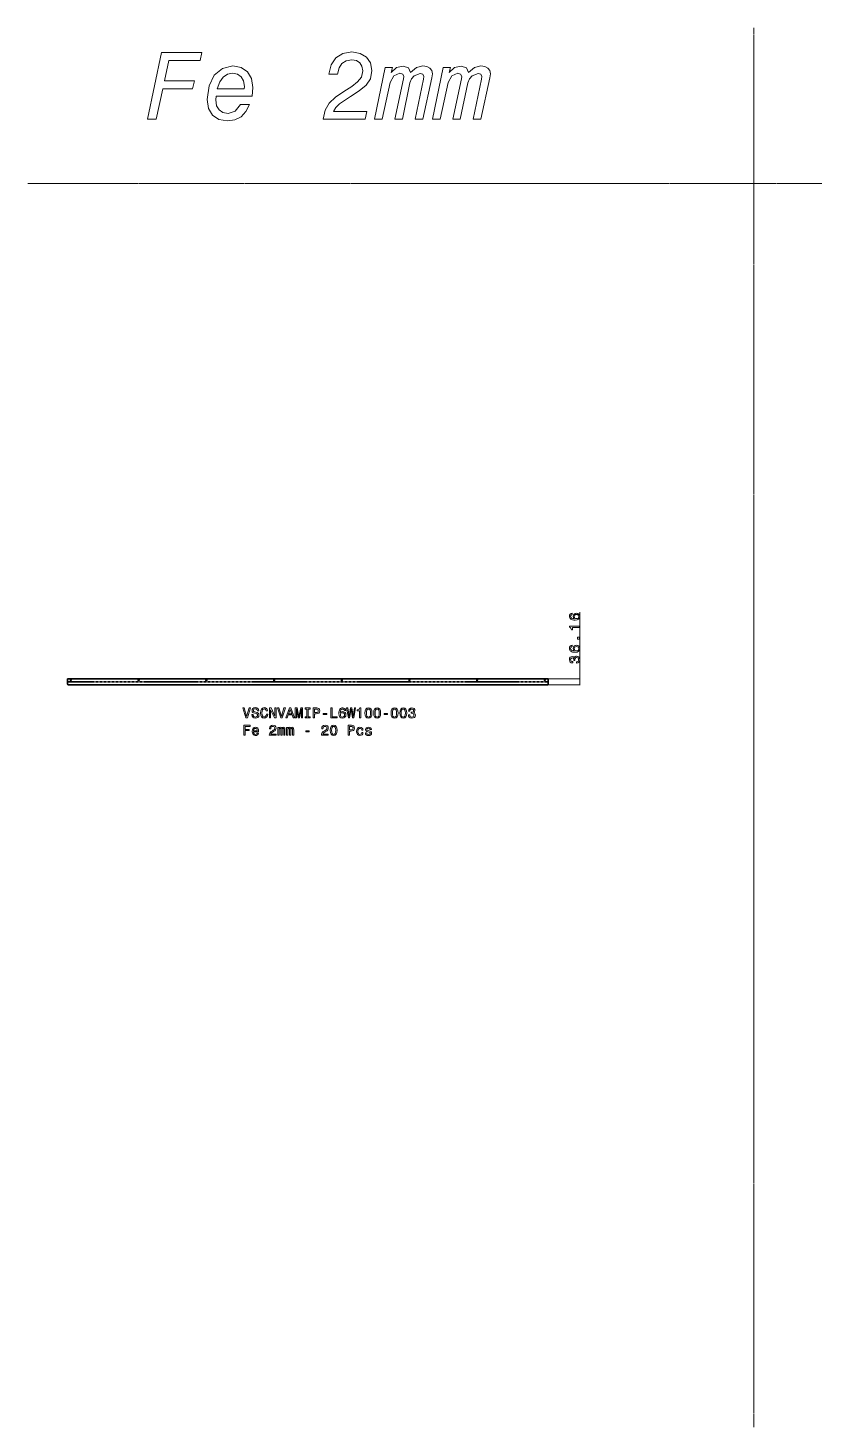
# Model space of a CAD drawing. Extents: x 5682 to 24487, y -4343 to 4272.
# Drawn here: x 5682 to 10383, y -4138 to 4232 of the extents above; entities that cross this region are included whole.
import ezdxf

# ---------------------------------------------------------------- set-up
doc = ezdxf.new("R2010")
doc.units = 0
doc.linetypes.add('AXES', pattern=[24, 15, -3, 3, -3])
doc.linetypes.add('PHANTOM', pattern=[20, 10, -2, 2, -2, 2, -2])

msp = doc.modelspace()

# ---------------------------------------------------------------- linework, layer by layer
at = {"color": 7, "linetype": 'PHANTOM', "lineweight": 13}
for p, q in [((10023.673828, 4231.646484), (10023.673828, -4138.239746)), ((5681.879395, 3301.330566), (24487.339844, 3301.330566))]:
    msp.add_line(p, q, dxfattribs=at)
at = {"color": 7, "lineweight": 13}
for p, q in [((8982.859375, 302.679443), (8982.859375, 735.883789)), ((8792.741211, 338.842865), (8984.859375, 338.842865)), ((8792.741211, 302.679443), (8984.859375, 302.679443))]:
    msp.add_line(p, q, dxfattribs=at)
at = {"color": 7, "lineweight": 35}
for p, q in [((5918.741211, 335.842865), (5918.741211, 305.679443)), ((8790.741211, 338.842865), (5921.741211, 338.842865)), ((8793.741211, 305.679443), (8793.741211, 335.842865)), ((8790.741211, 302.679443), (5921.741211, 302.679443))]:
    msp.add_line(p, q, dxfattribs=at)
at = {"color": 1, "linetype": 'AXES', "lineweight": 35}
msp.add_line((5918.741211, 320.761139), (8793.741211, 320.761139), dxfattribs=at)
at = {"color": 7, "lineweight": 13}
for points in [[(6396.115234, 3685.755371), (6449.064941, 3685.755371), (6487.625977, 3867.625977), (6666.618652, 3867.625977), (6676.978516, 3915.971191), (6497.98584, 3915.971191), (6523.884766, 4037.410156), (6710.935059, 4037.410156), (6721.294922, 4085.179932), (6481.294922, 4085.179932)], [(7447.050293, 3685.755371), (7699.136719, 3685.755371), (7708.345215, 3731.2229), (7508.632813, 3731.2229), (7523.021484, 3755.395752), (7546.042969, 3777.266113), (7611.079102, 3821.582764), (7663.453125, 3854.964111), (7704.316406, 3888.920898), (7730.21582, 3927.481934), (7739.424316, 3977.553955), (7730.791504, 4022.446045), (7706.618652, 4056.978516), (7668.632813, 4079.424316), (7619.136719, 4088.057617), (7564.460449, 4078.848877), (7523.021484, 4052.949707), (7494.820313, 4011.510742), (7480.431641, 3954.532227), (7533.957031, 3954.532227), (7543.165527, 3992.518066), (7559.855957, 4019.568359), (7585.179688, 4035.68335), (7619.711914, 4041.438965), (7646.187012, 4036.834473), (7666.331055, 4023.597168), (7679.568359, 4002.877686), (7684.172852, 3975.827393), (7676.115234, 3937.841797), (7653.668945, 3908.489258), (7618.561035, 3881.438721), (7571.367188, 3851.510742), (7521.294922, 3817.553955), (7483.884766, 3782.446045), (7458.561035, 3740.431641)], [(6806.474609, 3823.884766), (7022.87793, 3823.884766), (7026.90625, 3875.68335), (7018.273438, 3929.208496), (6994.100586, 3970.072021), (6956.115234, 3995.971191), (6906.618652, 4005.179932), (6844.460449, 3990.21582), (6796.115234, 3949.352539), (6765.036133, 3885.467529), (6754.100586, 3803.165527), (6762.158203, 3749.064697), (6785.755371, 3709.352539), (6823.165527, 3684.604248), (6874.388672, 3675.971191), (6918.705078, 3682.877686), (6956.115234, 3700.719482), (6985.467773, 3731.798584), (7007.337891, 3774.388428), (6953.812988, 3774.388428), (6921.583008, 3733.525146), (6879.568359, 3720.287842), (6847.913574, 3725.467529), (6824.89209, 3741.00708), (6809.928223, 3766.330811), (6804.748047, 3800.863281)], [(6813.957031, 3867.625977), (6828.920898, 3908.489258), (6849.640137, 3937.841797), (6874.963867, 3955.10791), (6905.467773, 3961.438965), (6934.820313, 3955.68335), (6957.266113, 3940.143799), (6971.079102, 3914.820068), (6976.258789, 3881.438721), (6975.683594, 3867.625977)], [(7818.848633, 3994.820068), (7754.388672, 3685.755371), (7801.007324, 3685.755371), (7848.201172, 3905.611572), (7870.647461, 3944.748291), (7906.90625, 3960.863281), (7923.021484, 3955.10791), (7929.352539, 3940.719482), (7927.625977, 3927.481934), (7876.402832, 3685.755371), (7921.294922, 3685.755371), (7966.762695, 3902.733887), (7975.971191, 3927.481934), (7991.510742, 3945.32373), (8027.769531, 3960.287842), (8043.884766, 3955.10791), (8050.21582, 3941.294922), (8047.913574, 3926.330811), (7997.266113, 3685.755371), (8044.460449, 3685.755371), (8097.985352, 3934.388428), (8100.863281, 3957.410156), (8096.834473, 3976.402832), (8085.899414, 3991.366943), (8068.057617, 4001.151123), (8044.460449, 4004.604248), (8005.32373, 3994.244629), (7969.640137, 3964.89209), (7969.640137, 3966.043213), (7957.553711, 3993.668945), (7925.899414, 4004.028809), (7886.187012, 3994.244629), (7854.532227, 3964.316406), (7862.589844, 3994.820068)], [(8165.32373, 3994.820068), (8100.863281, 3685.755371), (8147.481934, 3685.755371), (8194.675781, 3905.611572), (8217.12207, 3944.748291), (8253.380859, 3960.863281), (8269.496094, 3955.10791), (8275.827148, 3940.719482), (8274.100586, 3927.481934), (8222.87793, 3685.755371), (8267.769531, 3685.755371), (8313.237305, 3902.733887), (8322.446289, 3927.481934), (8337.985352, 3945.32373), (8374.244141, 3960.287842), (8390.359375, 3955.10791), (8396.69043, 3941.294922), (8394.388672, 3926.330811), (8343.741211, 3685.755371), (8390.935547, 3685.755371), (8444.460938, 3934.388428), (8447.337891, 3957.410156), (8443.30957, 3976.402832), (8432.374023, 3991.366943), (8414.532227, 4001.151123), (8390.935547, 4004.604248), (8351.798828, 3994.244629), (8316.115234, 3964.89209), (8316.115234, 3966.043213), (8304.029297, 3993.668945), (8272.374023, 4004.028809), (8232.662109, 3994.244629), (8201.006836, 3964.316406), (8209.064453, 3994.820068)], [(8937.026367, 730.609985), (8930.023438, 728.967346), (8924.835938, 725.16333), (8921.550781, 719.284363), (8920.426758, 711.67627), (8921.032227, 706.575439), (8922.674805, 702.166199), (8925.354492, 698.275757), (8929.15918, 694.990417), (8933.914063, 692.396729), (8939.706055, 690.494751), (8946.536133, 689.284363), (8954.230469, 688.938538), (8966.507813, 690.321838), (8975.412109, 694.558105), (8980.772461, 701.388123), (8982.587891, 710.725281), (8981.032227, 719.11145), (8976.96875, 725.509155), (8970.571289, 729.658997), (8962.444336, 731.128784), (8954.230469, 729.658997), (8947.919922, 725.682068), (8943.942383, 719.543701), (8942.55957, 711.935669), (8944.288086, 703.722412), (8949.216797, 697.584106), (8939.706055, 698.880859), (8932.875977, 701.647461), (8928.813477, 705.883789), (8927.429688, 711.762756), (8928.121094, 716.08551), (8929.936523, 719.37085), (8932.962891, 721.532227), (8937.026367, 722.656128)], [(8962.530273, 722.742554), (8967.977539, 721.791565), (8972.126953, 719.37085), (8974.893555, 715.480347), (8975.757813, 710.638794), (8974.893555, 705.537964), (8972.213867, 701.647461), (8968.063477, 699.140259), (8962.617188, 698.362183), (8957.256836, 699.226685), (8953.193359, 701.647461), (8950.599609, 705.62439), (8949.648438, 710.984619), (8950.599609, 715.653198), (8953.107422, 719.37085), (8957.169922, 721.791565)], [(8980.859375, 644.258423), (8980.859375, 652.125854), (8920.426758, 652.125854), (8920.426758, 646.246887), (8925.700195, 644.690674), (8929.245117, 641.578308), (8931.320313, 636.823242), (8932.011719, 630.252686), (8938.150391, 630.252686), (8938.150391, 644.258423)], [(8980.859375, 575.803101), (8980.859375, 587.733887), (8967.977539, 587.733887), (8967.977539, 575.803101)], [(8937.026367, 538.47168), (8930.023438, 536.828979), (8924.835938, 533.024963), (8921.550781, 527.145996), (8920.426758, 519.537964), (8921.032227, 514.437073), (8922.674805, 510.027863), (8925.354492, 506.13736), (8929.15918, 502.852051), (8933.914063, 500.258423), (8939.706055, 498.356384), (8946.536133, 497.145996), (8954.230469, 496.800171), (8966.507813, 498.183472), (8975.412109, 502.4198), (8980.772461, 509.249756), (8982.587891, 518.586914), (8981.032227, 526.973083), (8976.96875, 533.370789), (8970.571289, 537.52063), (8962.444336, 538.990356), (8954.230469, 537.52063), (8947.919922, 533.543701), (8943.942383, 527.405396), (8942.55957, 519.797302), (8944.288086, 511.584045), (8949.216797, 505.44574), (8939.706055, 506.742554), (8932.875977, 509.509125), (8928.813477, 513.745422), (8927.429688, 519.62439), (8928.121094, 523.947144), (8929.936523, 527.232483), (8932.962891, 529.39386), (8937.026367, 530.517761)], [(8962.530273, 530.604248), (8967.977539, 529.653198), (8972.126953, 527.232483), (8974.893555, 523.34198), (8975.757813, 518.500488), (8974.893555, 513.399597), (8972.213867, 509.509125), (8968.063477, 507.001923), (8962.617188, 506.223816), (8957.256836, 507.088379), (8953.193359, 509.509125), (8950.599609, 513.486084), (8949.648438, 518.846313), (8950.599609, 523.514893), (8953.107422, 527.232483), (8957.169922, 529.653198)], [(8962.011719, 431.889526), (8962.617188, 431.889526), (8970.916992, 433.272827), (8977.141602, 437.336212), (8981.118164, 443.733887), (8982.587891, 452.206543), (8981.118164, 461.197876), (8977.314453, 467.941406), (8971.262695, 472.26416), (8963.481445, 473.820374), (8958.380859, 473.128723), (8954.230469, 471.226685), (8951.032227, 468.114319), (8948.697266, 463.964447), (8944.029297, 469.584045), (8936.59375, 471.57251), (8929.850586, 470.275696), (8924.75, 466.558105), (8921.550781, 460.506226), (8920.426758, 452.206543), (8921.810547, 444.425537), (8925.614258, 438.460144), (8931.666016, 434.569641), (8939.706055, 433.272827), (8940.311523, 433.272827), (8940.311523, 440.967346), (8934.77832, 441.658997), (8930.801758, 443.906799), (8928.380859, 447.537933), (8927.516602, 452.638794), (8928.208008, 457.13446), (8930.023438, 460.4198), (8932.962891, 462.408264), (8936.939453, 463.18634), (8941.175781, 462.408264), (8944.029297, 460.333313), (8945.757813, 456.702209), (8946.277344, 451.774231), (8946.19043, 448.402496), (8953.020508, 448.402496), (8952.847656, 452.638794), (8953.625977, 458.08551), (8955.700195, 462.148895), (8959.072266, 464.569641), (8963.481445, 465.434204), (8968.496094, 464.483185), (8972.213867, 461.975983), (8974.547852, 457.999023), (8975.326172, 452.725281), (8974.461914, 447.278564), (8971.868164, 443.301636), (8967.717773, 440.794434), (8962.011719, 439.843414)], [(7004.779785, 163.968307), (6989.736328, 112.873207), (6974.260742, 163.968307), (6966.047852, 163.968307), (6985.413574, 103.881851), (6994.059082, 103.881851), (7012.992676, 163.968307)], [(7028.122559, 123.680122), (7020.255371, 123.680122), (7021.984375, 114.515854), (7026.307129, 107.772339), (7032.963867, 103.708939), (7041.955566, 102.239197), (7050.860352, 103.622482), (7057.517578, 107.426521), (7061.753906, 113.391937), (7063.310059, 121.259369), (7062.013184, 128.348709), (7058.381836, 132.930847), (7052.50293, 135.956787), (7044.635742, 138.20462), (7037.89209, 139.84726), (7033.48291, 141.749283), (7030.975586, 144.515854), (7030.197754, 148.838623), (7030.975586, 152.729111), (7033.223633, 155.668594), (7036.681641, 157.657074), (7041.436523, 158.348709), (7046.27832, 157.484161), (7050.082031, 155.149857), (7052.589355, 151.259369), (7053.799805, 145.985596), (7061.66748, 145.985596), (7061.66748, 146.158508), (7060.28418, 154.285309), (7056.220703, 160.337189), (7049.822754, 164.14122), (7041.177246, 165.438049), (7033.396484, 164.14122), (7027.344727, 160.510101), (7023.454102, 154.890503), (7022.070801, 147.62825), (7023.194824, 141.144104), (7026.47998, 136.734879), (7031.66748, 133.795395), (7038.756836, 131.547562), (7045.759277, 129.559082), (7051.033203, 127.657066), (7054.231934, 124.890495), (7055.355957, 120.394821), (7054.318359, 115.812683), (7051.638672, 112.354477), (7047.575195, 110.193092), (7042.30127, 109.50145), (7036.422363, 110.452454), (7031.926758, 113.219025), (7029.07373, 117.714706)], [(7107.834473, 126.187325), (7106.105469, 118.925079), (7103.252441, 113.737762), (7099.275391, 110.53891), (7094.606934, 109.50145), (7088.987305, 111.05764), (7084.578125, 115.726234), (7081.638672, 123.334305), (7080.6875, 133.881851), (7081.638672, 144.342941), (7084.491699, 152.037476), (7088.900879, 156.706055), (7094.606934, 158.348709), (7098.756836, 157.484161), (7102.30127, 155.063416), (7105.067871, 151.172913), (7106.969727, 145.812683), (7115.183105, 145.812683), (7112.589355, 154.02594), (7108.09375, 160.250732), (7101.955566, 164.14122), (7094.606934, 165.524506), (7085.442383, 163.363113), (7078.439453, 157.311249), (7073.943848, 147.368881), (7072.387695, 133.881851), (7073.943848, 120.394821), (7078.439453, 110.452454), (7085.442383, 104.314125), (7094.606934, 102.239197), (7102.646973, 103.881851), (7109.131348, 108.463982), (7113.713379, 115.985596), (7116.134277, 126.187325)], [(7126.163086, 103.881851), (7133.338867, 103.881851), (7133.338867, 153.074936), (7156.335938, 103.881851), (7165.586426, 103.881851), (7165.586426, 163.881851), (7158.324219, 163.881851), (7158.324219, 114.688766), (7135.586426, 163.881851), (7126.163086, 163.881851)], [(7212.963867, 163.968307), (7197.920898, 112.873207), (7182.445313, 163.968307), (7174.231934, 163.968307), (7193.598145, 103.881851), (7202.243652, 103.881851), (7221.177246, 163.968307)], [(7223.68457, 103.881851), (7231.638672, 103.881851), (7237.949707, 121.518738), (7261.897949, 121.518738), (7268.208984, 103.881851), (7276.335938, 103.881851), (7254.375977, 163.968307), (7245.557617, 163.968307)], [(7240.716309, 128.867447), (7249.966797, 155.322769), (7259.217773, 128.867447)], [(7280.399414, 103.881851), (7287.056152, 103.881851), (7287.056152, 158.348709), (7298.29541, 103.881851), (7305.730469, 103.881851), (7316.883301, 158.348709), (7316.883301, 103.881851), (7323.626953, 103.881851), (7323.626953, 163.881851), (7313.079102, 163.881851), (7302.013184, 110.971191), (7291.033203, 163.881851), (7280.399414, 163.881851)], [(7350.082031, 111.144096), (7339.016113, 111.144096), (7339.016113, 103.881851), (7369.102539, 103.881851), (7369.102539, 111.144096), (7358.036133, 111.144096), (7358.036133, 156.619598), (7369.102539, 156.619598), (7369.102539, 163.881851), (7339.016113, 163.881851), (7339.016113, 156.619598), (7350.082031, 156.619598)], [(7387.863281, 103.881851), (7395.816895, 103.881851), (7395.816895, 129.213257), (7404.635742, 129.213257), (7413.540527, 129.645538), (7420.629883, 132.671478), (7425.211914, 138.550446), (7426.768066, 146.59079), (7425.557617, 154.02594), (7422.099609, 159.472626), (7416.393555, 162.757935), (7408.612305, 163.881851), (7387.863281, 163.881851)], [(7406.451172, 156.533142), (7411.638672, 156.01442), (7415.442383, 154.371765), (7417.69043, 151.345825), (7418.468262, 146.59079), (7417.604004, 141.57637), (7415.269531, 138.550446), (7411.29248, 136.994247), (7405.845703, 136.561966), (7395.816895, 136.561966), (7395.816895, 156.533142)], [(7447.69043, 123.680122), (7468.612305, 123.680122), (7468.612305, 130.510101), (7447.69043, 130.510101)], [(7492.646973, 103.881851), (7531.206055, 103.881851), (7531.206055, 111.144096), (7500.601074, 111.144096), (7500.601074, 163.881851), (7492.646973, 163.881851)], [(7582.992676, 147.714706), (7581.350098, 154.71759), (7577.545898, 159.904907), (7571.666992, 163.190216), (7564.059082, 164.314133), (7558.958008, 163.708939), (7554.548828, 162.066284), (7550.658691, 159.386169), (7547.373047, 155.582138), (7544.779785, 150.827087), (7542.877441, 145.034592), (7541.666992, 138.20462), (7541.321289, 130.510101), (7542.70459, 118.233437), (7546.940918, 109.328537), (7553.770996, 103.968307), (7563.108398, 102.152748), (7571.494141, 103.708939), (7577.89209, 107.772339), (7582.041992, 114.170036), (7583.511719, 122.296837), (7582.041992, 130.510101), (7578.064941, 136.821335), (7571.926758, 140.798279), (7564.318359, 142.181564), (7556.105469, 140.452454), (7549.966797, 135.524506), (7551.263672, 145.034592), (7554.030273, 151.864563), (7558.266602, 155.927963), (7564.145508, 157.311249), (7568.468262, 156.619598), (7571.753906, 154.804047), (7573.915039, 151.778107), (7575.039063, 147.714706)], [(7575.125488, 122.210381), (7574.174316, 116.763695), (7571.753906, 112.613838), (7567.863281, 109.847267), (7563.021484, 108.982712), (7557.920898, 109.847267), (7554.030273, 112.527382), (7551.522949, 116.677238), (7550.745117, 122.123924), (7551.609375, 127.484154), (7554.030273, 131.547562), (7558.007324, 134.14122), (7563.367676, 135.092224), (7568.036133, 134.14122), (7571.753906, 131.634018), (7574.174316, 127.57061)], [(7597.949707, 103.881851), (7605.557617, 103.881851), (7614.203125, 155.927963), (7623.10791, 103.881851), (7630.370117, 103.881851), (7640.917969, 163.968307), (7634.001465, 163.968307), (7626.566406, 112.873207), (7618.007324, 163.968307), (7610.485352, 163.968307), (7602.099609, 112.873207), (7594.664063, 163.968307), (7587.575195, 163.968307)], [(7664.779297, 103.881851), (7672.646973, 103.881851), (7672.646973, 164.314133), (7666.768066, 164.314133), (7665.211914, 159.040344), (7662.099609, 155.495682), (7657.344238, 153.420761), (7650.773926, 152.729111), (7650.773926, 146.59079), (7664.779297, 146.59079)], [(7697.545898, 133.190216), (7698.842773, 119.616722), (7702.90625, 109.933723), (7709.390625, 104.054764), (7718.381836, 102.152748), (7727.286621, 104.054764), (7733.770996, 109.933723), (7737.748047, 119.616722), (7739.130859, 133.190216), (7737.748047, 146.677246), (7736.10498, 152.037476), (7733.770996, 156.446686), (7727.286621, 162.325653), (7718.381836, 164.314133), (7709.390625, 162.325653), (7702.90625, 156.360229), (7698.842773, 146.677246)], [(7705.845703, 133.190216), (7706.537598, 143.651306), (7708.69873, 151.172913), (7712.589355, 155.582138), (7718.381836, 157.138336), (7724.087891, 155.582138), (7727.978516, 151.172913), (7730.139648, 143.651306), (7730.831543, 133.190216), (7730.139648, 122.642654), (7727.978516, 115.121048), (7724.087891, 110.711823), (7718.381836, 109.242081), (7712.589355, 110.711823), (7708.69873, 115.121048), (7706.537598, 122.642654)], [(7749.592285, 133.190216), (7750.88916, 119.616722), (7754.952148, 109.933723), (7761.436523, 104.054764), (7770.427734, 102.152748), (7779.333008, 104.054764), (7785.816895, 109.933723), (7789.793945, 119.616722), (7791.177246, 133.190216), (7789.793945, 146.677246), (7788.151367, 152.037476), (7785.816895, 156.446686), (7779.333008, 162.325653), (7770.427734, 164.314133), (7761.436523, 162.325653), (7754.952148, 156.360229), (7750.88916, 146.677246)], [(7757.89209, 133.190216), (7758.583496, 143.651306), (7760.745117, 151.172913), (7764.635254, 155.582138), (7770.427734, 157.138336), (7776.133789, 155.582138), (7780.024414, 151.172913), (7782.186035, 143.651306), (7782.877441, 133.190216), (7782.186035, 122.642654), (7780.024414, 115.121048), (7776.133789, 110.711823), (7770.427734, 109.242081), (7764.635254, 110.711823), (7760.745117, 115.121048), (7758.583496, 122.642654)], [(7812.012695, 123.680122), (7832.935059, 123.680122), (7832.935059, 130.510101), (7812.012695, 130.510101)], [(7853.68457, 133.190216), (7854.980957, 119.616722), (7859.044434, 109.933723), (7865.528809, 104.054764), (7874.52002, 102.152748), (7883.424805, 104.054764), (7889.90918, 109.933723), (7893.88623, 119.616722), (7895.269531, 133.190216), (7893.88623, 146.677246), (7892.243164, 152.037476), (7889.90918, 156.446686), (7883.424805, 162.325653), (7874.52002, 164.314133), (7865.528809, 162.325653), (7859.044434, 156.360229), (7854.980957, 146.677246)], [(7861.983887, 133.190216), (7862.675781, 143.651306), (7864.836914, 151.172913), (7868.727539, 155.582138), (7874.52002, 157.138336), (7880.226074, 155.582138), (7884.116699, 151.172913), (7886.277832, 143.651306), (7886.969727, 133.190216), (7886.277832, 122.642654), (7884.116699, 115.121048), (7880.226074, 110.711823), (7874.52002, 109.242081), (7868.727539, 110.711823), (7864.836914, 115.121048), (7862.675781, 122.642654)], [(7905.730469, 133.190216), (7907.027344, 119.616722), (7911.09082, 109.933723), (7917.574707, 104.054764), (7926.566406, 102.152748), (7935.471191, 104.054764), (7941.955078, 109.933723), (7945.932129, 119.616722), (7947.31543, 133.190216), (7945.932129, 146.677246), (7944.289551, 152.037476), (7941.955078, 156.446686), (7935.471191, 162.325653), (7926.566406, 164.314133), (7917.574707, 162.325653), (7911.09082, 156.360229), (7907.027344, 146.677246)], [(7914.030273, 133.190216), (7914.72168, 143.651306), (7916.883301, 151.172913), (7920.773438, 155.582138), (7926.566406, 157.138336), (7932.272461, 155.582138), (7936.162598, 151.172913), (7938.324219, 143.651306), (7939.015625, 133.190216), (7938.324219, 122.642654), (7936.162598, 115.121048), (7932.272461, 110.711823), (7926.566406, 109.242081), (7920.773438, 110.711823), (7916.883301, 115.121048), (7914.72168, 122.642654)], [(7956.825684, 122.729111), (7956.825684, 122.123924), (7958.208984, 113.824211), (7962.271973, 107.599434), (7968.669922, 103.622482), (7977.142578, 102.152748), (7986.133789, 103.622482), (7992.877441, 107.426521), (7997.200195, 113.478394), (7998.756348, 121.259369), (7998.064453, 126.360237), (7996.162598, 130.510101), (7993.050293, 133.708939), (7988.900391, 136.043243), (7994.52002, 140.711823), (7996.508301, 148.146973), (7995.211914, 154.890503), (7991.494141, 159.991364), (7985.442383, 163.190216), (7977.142578, 164.314133), (7969.361328, 162.930847), (7963.395996, 159.126801), (7959.505859, 153.074936), (7958.208984, 145.034592), (7958.208984, 144.429398), (7965.90332, 144.429398), (7966.594727, 149.96254), (7968.842773, 153.939484), (7972.473633, 156.360229), (7977.574707, 157.224792), (7982.070313, 156.533142), (7985.355469, 154.71759), (7987.344238, 151.778107), (7988.12207, 147.801163), (7987.344238, 143.56485), (7985.269531, 140.711823), (7981.638184, 138.982712), (7976.709961, 138.463989), (7973.338379, 138.550446), (7973.338379, 131.720459), (7977.574707, 131.893372), (7983.021484, 131.11528), (7987.084961, 129.040344), (7989.505859, 125.668594), (7990.370117, 121.259369), (7989.418945, 116.244965), (7986.912109, 112.527382), (7982.935059, 110.193092), (7977.661133, 109.414993), (7972.214355, 110.279549), (7968.237793, 112.873207), (7965.730469, 117.023064), (7964.779297, 122.729111)], [(6972.013184, 0.221909), (6980.053223, 0.221909), (6980.053223, 27.801159), (7005.29834, 27.801159), (7005.29834, 34.976952), (6980.053223, 34.976952), (6980.053223, 52.95966), (7011.09082, 52.95966), (7011.09082, 60.221909), (6972.013184, 60.221909)], [(7030.543457, 21.230555), (7060.975586, 21.230555), (7061.062012, 24.775223), (7059.678711, 34.717587), (7055.875, 42.152744), (7049.822754, 46.648422), (7041.782715, 48.291073), (7033.915039, 46.561966), (7027.863281, 41.720467), (7023.972656, 33.853031), (7022.589355, 23.478392), (7023.88623, 12.844387), (7027.776855, 5.063407), (7033.742188, 0.221909), (7041.522949, -1.420743), (7048.266602, -0.296823), (7053.799805, 2.642658), (7057.863281, 7.311245), (7060.197754, 13.53603), (7052.675781, 13.53603), (7051.119629, 10.077816), (7048.87207, 7.484156), (7042.474121, 5.409228), (7037.546387, 6.360237), (7033.828613, 9.386173), (7031.407715, 14.314127), (7030.543457, 20.971188)], [(7030.543457, 27.628248), (7031.494141, 33.593666), (7033.828613, 38.002888), (7037.373535, 40.683002), (7042.041992, 41.63401), (7046.624023, 40.683002), (7050.168945, 38.002888), (7052.330078, 33.593666), (7053.108398, 27.628248)], [(7124.779785, 0.221909), (7166.019043, 0.221909), (7166.019043, 7.657067), (7133.425293, 7.657067), (7135.240723, 11.720468), (7138.353027, 15.092225), (7147.949707, 21.230555), (7153.050781, 23.824213), (7158.756836, 27.541794), (7162.819824, 31.864559), (7165.154297, 36.965424), (7166.019043, 42.757931), (7164.549316, 50.02018), (7160.48584, 55.726231), (7154.260742, 59.357353), (7146.220703, 60.654186), (7137.920898, 59.184444), (7131.609375, 55.121044), (7127.546387, 48.636894), (7126.163086, 40.077816), (7126.163086, 38.867443), (7134.030273, 38.867443), (7134.030273, 39.559082), (7134.808594, 45.438046), (7137.142578, 49.760815), (7140.860352, 52.527382), (7145.788086, 53.478394), (7150.802734, 52.613838), (7154.520508, 50.452454), (7156.940918, 47.080696), (7157.805664, 42.844387), (7157.200195, 38.867443), (7155.557617, 35.495682), (7152.791016, 32.556202), (7148.987305, 29.962542), (7143.88623, 27.195972), (7135.413574, 21.835741), (7129.448242, 16.129688), (7125.903809, 9.213263), (7124.779785, 0.481275)], [(7176.998535, 0.221909), (7184.001465, 0.221909), (7184.001465, 31.259373), (7184.433594, 35.927959), (7185.730469, 39.299717), (7187.719238, 41.288189), (7190.312988, 42.066288), (7192.387695, 41.374645), (7193.770996, 39.645538), (7194.462891, 36.706059), (7194.722168, 32.815567), (7194.722168, 0.221909), (7201.29248, 0.221909), (7201.29248, 31.259373), (7201.725098, 35.841503), (7203.021484, 39.213261), (7205.09668, 41.288189), (7207.69043, 42.066288), (7209.765137, 41.374645), (7211.148438, 39.645538), (7212.013184, 32.815567), (7212.013184, 0.221909), (7219.016113, 0.221909), (7219.016113, 32.296837), (7218.583496, 38.953896), (7217.200195, 44.05476), (7214.433594, 47.167152), (7209.937988, 48.291073), (7204.664551, 46.561966), (7200.601074, 41.547558), (7197.402344, 46.47551), (7192.041992, 48.291073), (7187.11377, 46.561966), (7183.742188, 41.720467), (7183.742188, 46.648422), (7176.998535, 46.648422)], [(7229.044922, 0.221909), (7236.047852, 0.221909), (7236.047852, 31.259373), (7236.47998, 35.927959), (7237.776855, 39.299717), (7239.765137, 41.288189), (7242.358887, 42.066288), (7244.433594, 41.374645), (7245.816895, 39.645538), (7246.508789, 36.706059), (7246.768066, 32.815567), (7246.768066, 0.221909), (7253.338867, 0.221909), (7253.338867, 31.259373), (7253.770996, 35.841503), (7255.067871, 39.213261), (7257.142578, 41.288189), (7259.736328, 42.066288), (7261.811523, 41.374645), (7263.194824, 39.645538), (7264.059082, 32.815567), (7264.059082, 0.221909), (7271.062012, 0.221909), (7271.062012, 32.296837), (7270.629883, 38.953896), (7269.246582, 44.05476), (7266.47998, 47.167152), (7261.984375, 48.291073), (7256.710449, 46.561966), (7252.646973, 41.547558), (7249.448242, 46.47551), (7244.087891, 48.291073), (7239.160156, 46.561966), (7235.788086, 41.720467), (7235.788086, 46.648422), (7229.044922, 46.648422)], [(7343.598145, 20.02018), (7364.520508, 20.02018), (7364.520508, 26.850151), (7343.598145, 26.850151)], [(7437.056152, 0.221909), (7478.29541, 0.221909), (7478.29541, 7.657067), (7445.70166, 7.657067), (7447.517578, 11.720468), (7450.629883, 15.092225), (7460.226563, 21.230555), (7465.327148, 23.824213), (7471.033203, 27.541794), (7475.09668, 31.864559), (7477.431152, 36.965424), (7478.29541, 42.757931), (7476.825684, 50.02018), (7472.762207, 55.726231), (7466.537598, 59.357353), (7458.49707, 60.654186), (7450.197266, 59.184444), (7443.88623, 55.121044), (7439.822754, 48.636894), (7438.439453, 40.077816), (7438.439453, 38.867443), (7446.307129, 38.867443), (7446.307129, 39.559082), (7447.084961, 45.438046), (7449.419434, 49.760815), (7453.137207, 52.527382), (7458.064941, 53.478394), (7463.07959, 52.613838), (7466.796875, 50.452454), (7469.217773, 47.080696), (7470.082031, 42.844387), (7469.477051, 38.867443), (7467.834473, 35.495682), (7465.067871, 32.556202), (7461.263672, 29.962542), (7456.163086, 27.195972), (7447.69043, 21.835741), (7441.725098, 16.129688), (7438.180176, 9.213263), (7437.056152, 0.481275)], [(7489.361816, 29.530266), (7490.658691, 15.956779), (7494.722168, 6.273782), (7501.206055, 0.394819), (7510.197266, -1.507198), (7519.102539, 0.394819), (7525.586426, 6.273782), (7529.563477, 15.956779), (7530.946777, 29.530266), (7529.563477, 43.017296), (7527.920898, 48.377529), (7525.586426, 52.786751), (7519.102539, 58.66571), (7510.197266, 60.654186), (7501.206055, 58.66571), (7494.722168, 52.700294), (7490.658691, 43.017296)], [(7497.661621, 29.530266), (7498.353027, 39.99136), (7500.514648, 47.512974), (7504.404785, 51.922195), (7510.197266, 53.478394), (7515.90332, 51.922195), (7519.793945, 47.512974), (7521.955566, 39.99136), (7522.646973, 29.530266), (7521.955566, 18.982716), (7519.793945, 11.461102), (7515.90332, 7.05188), (7510.197266, 5.582139), (7504.404785, 7.05188), (7500.514648, 11.461102), (7498.353027, 18.982716)], [(7596.047852, 0.221909), (7604.001465, 0.221909), (7604.001465, 25.55332), (7612.819824, 25.55332), (7621.724609, 25.985598), (7628.813965, 29.011534), (7633.396484, 34.890495), (7634.952637, 42.930843), (7633.742188, 50.366001), (7630.283691, 55.812687), (7624.577637, 59.097988), (7616.796875, 60.221909), (7596.047852, 60.221909)], [(7614.635742, 52.873203), (7619.822754, 52.354473), (7623.626953, 50.711823), (7625.874512, 47.685886), (7626.652832, 42.930843), (7625.788086, 37.916431), (7623.454102, 34.890495), (7619.477051, 33.334301), (7614.030273, 32.902023), (7604.001465, 32.902023), (7604.001465, 52.873203)], [(7678.007324, 31.259373), (7685.528809, 31.259373), (7683.972656, 38.1758), (7680.254883, 43.622486), (7674.462402, 46.994244), (7666.940918, 48.291073), (7658.641113, 46.561966), (7652.330078, 41.720467), (7648.353027, 33.853031), (7646.969727, 23.305481), (7648.266602, 12.844387), (7652.157227, 5.063407), (7658.29541, 0.221909), (7666.681641, -1.420743), (7674.116699, -0.123913), (7679.90918, 3.507211), (7683.88623, 9.213263), (7685.615234, 16.821331), (7678.353027, 16.821331), (7677.056152, 11.979834), (7674.635254, 8.34871), (7671.177246, 6.100871), (7666.940918, 5.409228), (7661.666992, 6.533148), (7657.863281, 9.991361), (7655.528809, 15.610957), (7654.750977, 23.564848), (7655.528809, 31.345827), (7657.949707, 36.965424), (7661.839844, 40.423637), (7666.940918, 41.63401), (7671.436523, 40.855915), (7674.808594, 38.867443), (7677.056152, 35.582138)], [(7723.223145, 27.282427), (7715.874512, 29.011534), (7710.427734, 31.000006), (7708.612305, 35.063408), (7709.130859, 37.916431), (7710.946777, 39.99136), (7713.88623, 41.288189), (7718.122559, 41.806923), (7722.186035, 41.288189), (7725.384766, 39.731995), (7727.459473, 37.397701), (7728.324219, 34.285309), (7735.759277, 34.285309), (7735.759277, 34.458218), (7734.462402, 40.077816), (7730.917969, 44.487038), (7725.384766, 47.253609), (7718.122559, 48.291073), (7710.773926, 47.253609), (7705.413574, 44.400581), (7702.041992, 40.164272), (7701.004395, 34.804039), (7701.782227, 29.61672), (7704.203125, 25.985598), (7708.180176, 23.391937), (7713.972656, 21.576376), (7722.445313, 19.501448), (7727.632813, 17.340063), (7729.015625, 15.610957), (7729.534668, 13.017298), (7728.756348, 9.81845), (7726.681641, 7.397701), (7723.30957, 5.841505), (7718.813965, 5.322773), (7714.059082, 5.841505), (7710.600586, 7.657067), (7708.266602, 10.596548), (7707.31543, 14.659948), (7699.966797, 14.659948), (7701.177246, 7.743522), (7704.72168, 2.729113), (7710.341309, -0.296823), (7718.122559, -1.420743), (7726.249023, -0.296823), (7732.214844, 2.729113), (7735.845703, 7.570611), (7737.142578, 13.881851), (7736.191406, 19.328537), (7733.511719, 23.046116), (7729.102539, 25.466866)]]:
    msp.add_lwpolyline(points, close=True, dxfattribs=at)
for points in [[(8983.376953, 336.911011), (8982.859375, 338.842865), (8982.341797, 336.911011)], [(8982.341797, 304.611298), (8982.859375, 302.679443), (8983.376953, 304.611298)]]:
    msp.add_lwpolyline(points, dxfattribs=at)
at = {"color": 7, "lineweight": 35}
for centre in [(5938.741211, 329.842865), (6343.741211, 329.842865), (6748.741211, 329.842865), (7153.741211, 329.842865), (7558.741211, 329.842865), (7963.741211, 329.842865), (8368.741211, 329.842865), (8773.741211, 329.842865)]:
    msp.add_circle(centre, 3.25, dxfattribs=at)
for centre, start, end in [((5921.741211, 335.842865), 90.000003, 180.000009), ((8790.741211, 335.842865), 0, 90.000003), ((5921.741211, 305.679443), 180.000009, 269.999997), ((8790.741211, 305.679443), 269.999997, 0.00001)]:
    msp.add_arc(centre, 3, start, end, dxfattribs=at)

doc.saveas('drawing.dxf')
